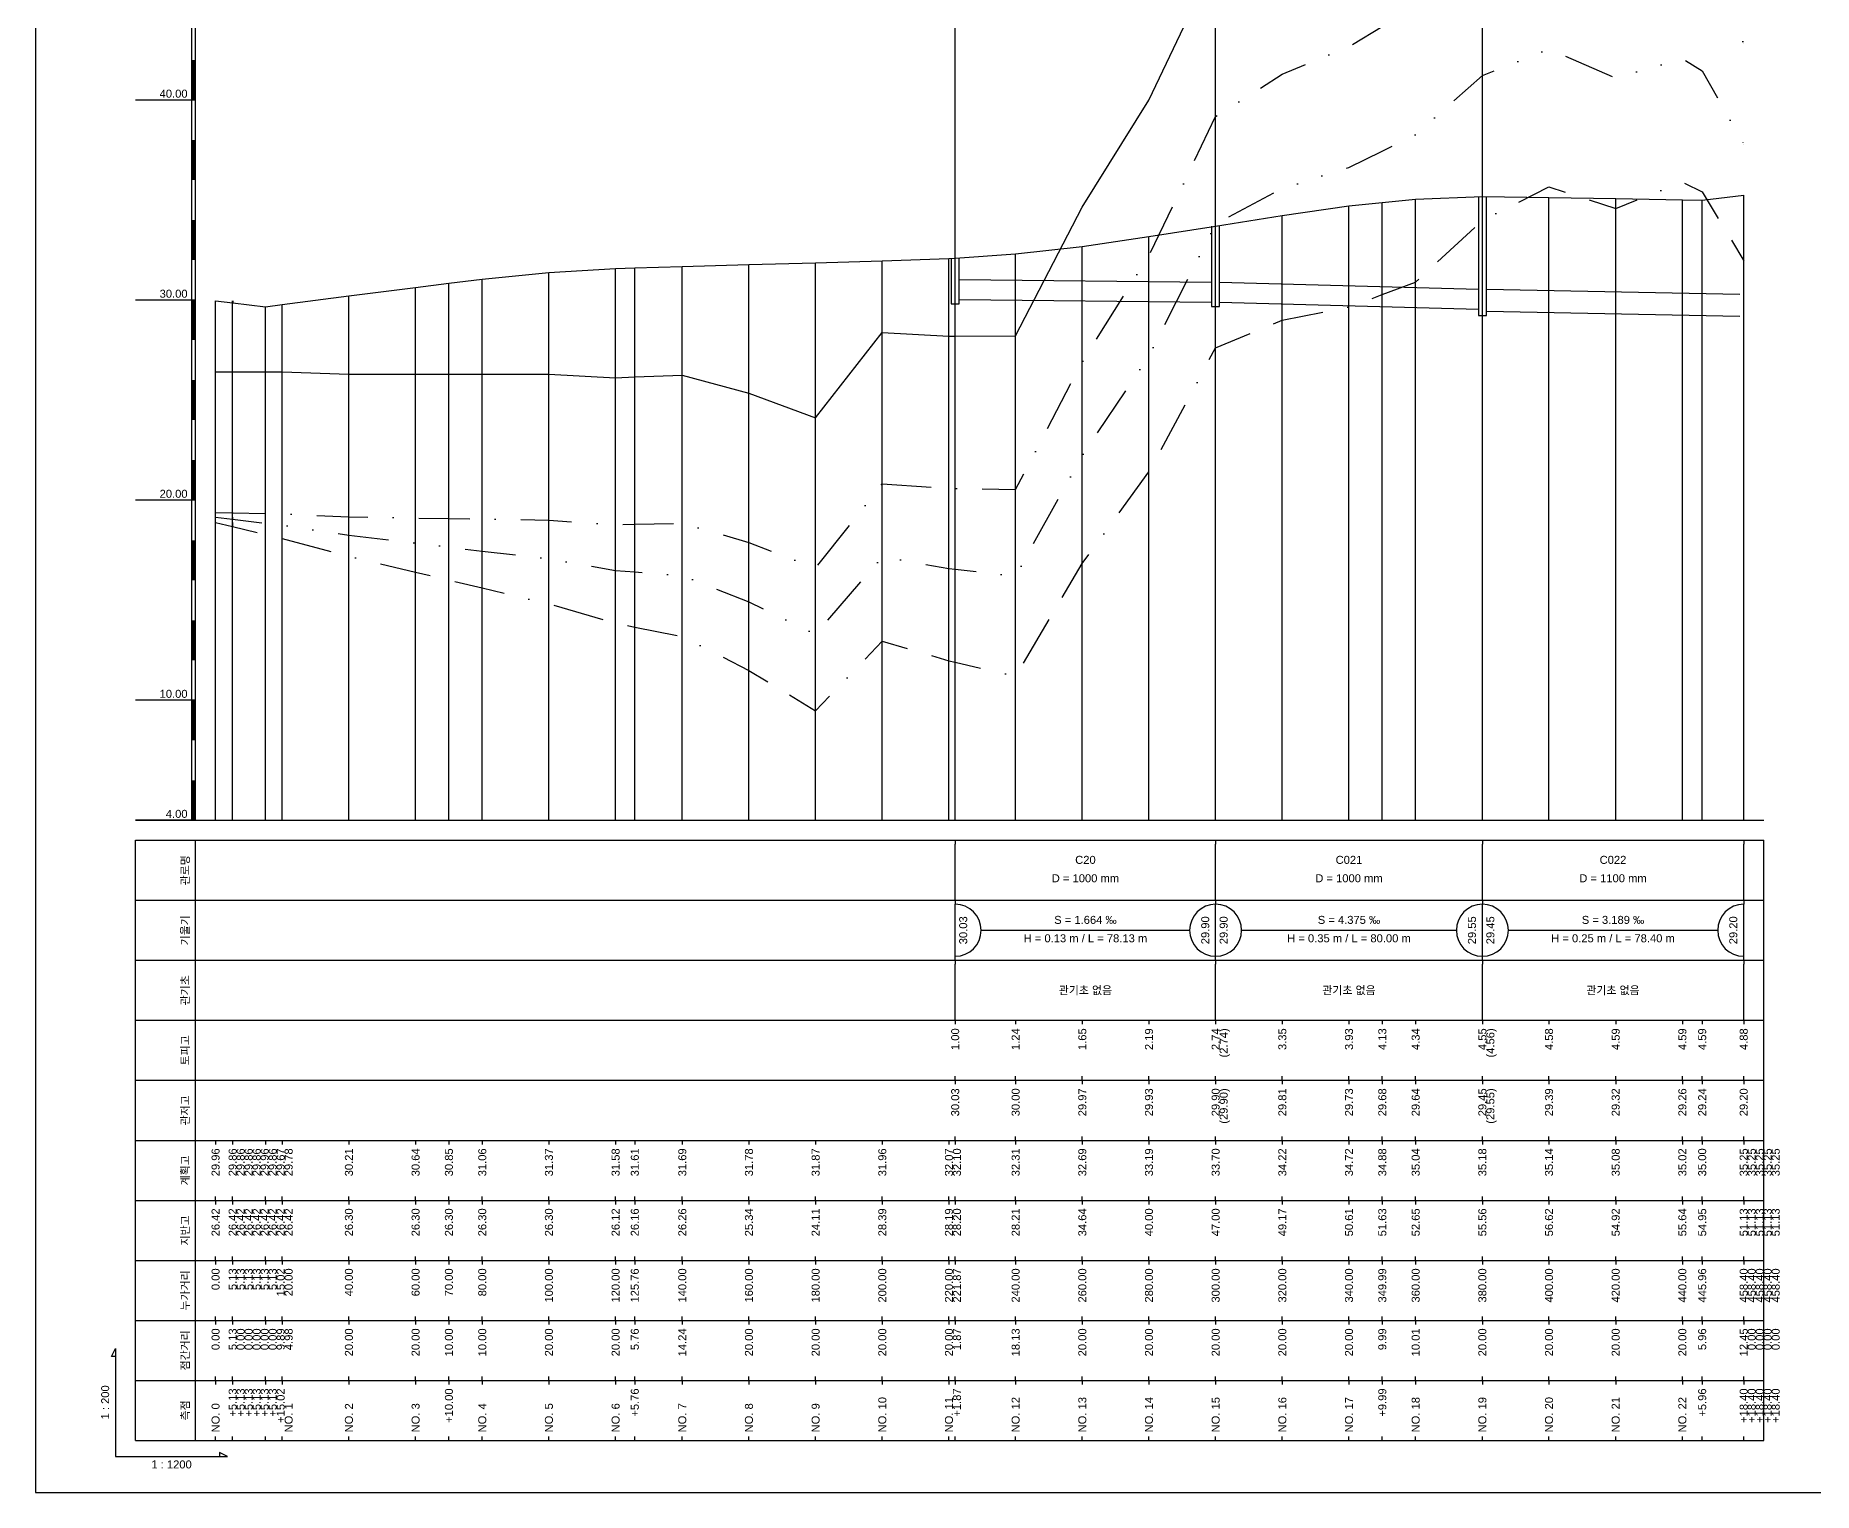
# Model space of a CAD drawing. Header units: millimetres. Extents: x -7351 to 135086, y 1419 to 5643.
# Drawn here: x 41355.4 to 41799.8, y 1419 to 1783.2 of the extents above; entities that cross this region are included whole.
import ezdxf
from ezdxf.enums import TextEntityAlignment as Align

# ---------------------------------------------------------------- set-up
doc = ezdxf.new("R2010")
doc.units = ezdxf.units.MM
for name, pattern in [('BORDER', [44.45, 12.7, -6.35, 12.7, -6.35, 0, -6.35]), ('DASHDOT', [25.4, 12.7, -6.35, 0, -6.35]), ('DIVIDE', [31.75, 12.7, -6.35, 0, -6.35, 0, -6.35])]:
    doc.linetypes.add(name, pattern=pattern)
for name, color, linetype in [('KZ_종단_계획선', 1, 'Continuous'), ('KZ_종단_관로', 4, 'Continuous'), ('KZ_종단_깃발', 7, 'Continuous'), ('KZ_종단_도각', 7, 'Continuous'), ('KZ_종단_맨홀', 4, 'Continuous'), ('KZ_종단_수직선', 7, 'Continuous'), ('KZ_종단_암선1', 56, 'DASHDOT'), ('KZ_종단_암선2', 4, 'DIVIDE'), ('KZ_종단_암선3', 6, 'BORDER'), ('KZ_종단_지반선', 3, 'Continuous'), ('KZ_종단_테이블문자', 7, 'Continuous'), ('KZ_종단_테이블선', 7, 'Continuous'), ('KZ_종단_폴대', 7, 'Continuous')]:
    doc.layers.add(name, color=color, linetype=linetype)
doc.styles.get("Standard").update_dxf_attribs({"font": 'arial.ttf'})

msp = doc.modelspace()

# ---------------------------------------------------------------- linework, layer by layer
at = {"layer": 'KZ_종단_계획선'}
msp.add_lwpolyline([(41400.36, 1716.86), (41404.64, 1716.36), (41404.64, 1716.36), (41404.64, 1716.36), (41404.64, 1716.36), (41404.64, 1716.85), (41404.64, 1716.36), (41412.87, 1715.39), (41417.03, 1715.92), (41433.69, 1718.08), (41450.36, 1720.23), (41458.69, 1721.27), (41467.03, 1722.31), (41483.69, 1723.91), (41500.36, 1724.93), (41505.16, 1725.09), (41517.03, 1725.47), (41533.69, 1725.93), (41550.36, 1726.4), (41567.03, 1726.86), (41583.69, 1727.41), (41585.25, 1727.52), (41600.36, 1728.59), (41617.03, 1730.47), (41633.69, 1732.97), (41650.36, 1735.56), (41667.03, 1738.16), (41683.69, 1740.63), (41692.02, 1741.44), (41700.36, 1742.25), (41717.03, 1742.92), (41733.69, 1742.73), (41750.36, 1742.43), (41767.03, 1742.13), (41771.99, 1742.04), (41782.36, 1743.28)], dxfattribs=at)
at = {"layer": 'KZ_종단_관로'}
for p, q in [((41586.25, 1722.19), (41649.36, 1721.54)), ((41651.36, 1721.54), (41716.03, 1719.79)), ((41586.25, 1717.19), (41649.36, 1716.54)), ((41651.36, 1716.54), (41716.03, 1714.79)), ((41718.03, 1719.79), (41781.36, 1718.54)), ((41718.03, 1714.29), (41781.36, 1713.04))]:
    msp.add_line(p, q, dxfattribs=at)
at = {"layer": 'KZ_종단_깃발'}
for p, q in [((41585.25, 1587.04), (41585.25, 1890.15)), ((41650.36, 1587.04), (41650.36, 1890.15)), ((41717.03, 1587.04), (41717.03, 1890.15))]:
    msp.add_line(p, q, dxfattribs=at)
at = {"layer": 'KZ_종단_도각'}
msp.add_lwpolyline([(41355.36, 1419.04), (42196.36, 1419.04), (42196.36, 2013.04), (41355.36, 2013.04)], close=True, dxfattribs=at)
at = {"layer": 'KZ_종단_맨홀'}
for points in [[(41716.03, 1742.92), (41716.03, 1713.18), (41718.03, 1713.18), (41718.03, 1742.92)], [(41649.36, 1735.56), (41649.36, 1715.46), (41651.36, 1715.46), (41651.36, 1735.56)], [(41584.25, 1727.52), (41584.25, 1716.11), (41586.25, 1716.11), (41586.25, 1727.52)]]:
    msp.add_lwpolyline(points, dxfattribs=at)
at = {"layer": 'KZ_종단_수직선'}
for p, q in [((41700.36, 1587.04), (41700.36, 1742.25)), ((41717.03, 1587.04), (41717.03, 1742.92)), ((41733.69, 1587.04), (41733.69, 1742.73)), ((41750.36, 1587.04), (41750.36, 1742.43)), ((41782.36, 1587.04), (41782.36, 1743.28)), ((41782.36, 1587.04), (41782.36, 1743.28)), ((41782.36, 1587.04), (41782.36, 1743.28)), ((41782.36, 1587.04), (41782.36, 1743.28)), ((41782.36, 1587.04), (41782.36, 1743.28)), ((41667.03, 1587.04), (41667.03, 1738.16)), ((41683.69, 1587.04), (41683.69, 1740.63)), ((41692.02, 1587.04), (41692.02, 1741.44)), ((41767.03, 1587.04), (41767.03, 1742.13)), ((41771.99, 1587.04), (41771.99, 1742.04)), ((41650.36, 1587.04), (41650.36, 1735.56)), ((41617.03, 1587.04), (41617.03, 1730.47)), ((41633.69, 1587.04), (41633.69, 1732.97)), ((41500.36, 1587.04), (41500.36, 1724.93)), ((41505.16, 1587.04), (41505.16, 1725.09)), ((41517.03, 1587.04), (41517.03, 1725.47)), ((41533.69, 1587.04), (41533.69, 1725.93)), ((41550.36, 1587.04), (41550.36, 1726.4)), ((41567.03, 1587.04), (41567.03, 1726.86)), ((41583.69, 1587.04), (41583.69, 1727.41)), ((41585.25, 1587.04), (41585.25, 1727.52)), ((41600.36, 1587.04), (41600.36, 1728.59)), ((41450.36, 1587.04), (41450.36, 1720.23)), ((41458.69, 1587.04), (41458.69, 1721.27)), ((41467.03, 1587.04), (41467.03, 1722.31)), ((41483.69, 1587.04), (41483.69, 1723.91)), ((41400.36, 1587.04), (41400.36, 1716.86)), ((41404.63, 1587.04), (41404.63, 1716.85)), ((41404.63, 1587.04), (41404.63, 1716.36)), ((41404.63, 1587.04), (41404.63, 1716.36)), ((41404.63, 1587.04), (41404.63, 1716.36)), ((41404.63, 1587.04), (41404.63, 1716.36)), ((41404.63, 1587.04), (41404.63, 1716.36)), ((41417.03, 1587.04), (41417.03, 1715.92)), ((41433.69, 1587.04), (41433.69, 1718.08)), ((41412.88, 1587.04), (41412.88, 1715.39))]:
    msp.add_line(p, q, dxfattribs=at)
at = {"layer": 'KZ_종단_암선1', "flags": 128}
msp.add_lwpolyline([(41400.36, 1663.94), (41404.63, 1663.87), (41404.63, 1663.87), (41404.63, 1663.87), (41404.63, 1663.87), (41404.63, 1663.94), (41404.63, 1663.87), (41412.88, 1663.74), (41417.03, 1663.68), (41433.69, 1662.85), (41450.36, 1662.59), (41458.69, 1662.45), (41467.03, 1662.32), (41483.69, 1662.06), (41500.36, 1660.89), (41505.16, 1661.01), (41517.03, 1661.29), (41533.69, 1656.47), (41550.36, 1650.06), (41567.03, 1671.16), (41583.69, 1669.94), (41585.25, 1669.92), (41600.36, 1669.74), (41617.03, 1701.64), (41633.69, 1728.18), (41650.36, 1762.91), (41667.03, 1773.49), (41683.69, 1780.45), (41692.02, 1785.41), (41700.36, 1790.38), (41717.03, 1804.59), (41733.69, 1809.62), (41750.36, 1800.83), (41767.03, 1804.1), (41771.99, 1800.58), (41782.36, 1781.29), (41782.36, 1781.29), (41782.36, 1781.29), (41782.36, 1781.29), (41782.36, 1781.29)], dxfattribs=at)
at = {"layer": 'KZ_종단_암선2', "flags": 128}
msp.add_lwpolyline([(41400.36, 1662.78), (41404.63, 1662.27), (41404.63, 1662.27), (41404.63, 1662.27), (41404.63, 1662.27), (41404.63, 1662.78), (41404.63, 1662.27), (41412.88, 1661.3), (41417.03, 1660.81), (41433.69, 1658.27), (41450.36, 1656.29), (41458.69, 1655.31), (41467.03, 1654.32), (41483.69, 1652.35), (41500.36, 1649.47), (41505.16, 1649.09), (41517.03, 1648.16), (41533.69, 1641.62), (41550.36, 1633.5), (41567.03, 1652.89), (41583.69, 1649.96), (41585.25, 1649.78), (41600.36, 1648.05), (41617.03, 1678.24), (41633.69, 1703.06), (41650.36, 1736.09), (41667.03, 1744.96), (41683.69, 1750.21), (41692.02, 1754.31), (41700.36, 1758.43), (41717.03, 1773.19), (41733.69, 1779.79), (41750.36, 1772.56), (41767.03, 1777.4), (41771.99, 1774.34), (41782.36, 1756.03), (41782.36, 1756.03), (41782.36, 1756.03), (41782.36, 1756.03), (41782.36, 1756.03)], dxfattribs=at)
at = {"layer": 'KZ_종단_암선3', "flags": 128}
msp.add_lwpolyline([(41400.36, 1661.44), (41404.63, 1660.43), (41404.63, 1660.43), (41404.63, 1660.43), (41404.63, 1660.43), (41404.63, 1661.44), (41404.63, 1660.43), (41412.88, 1658.48), (41417.03, 1657.49), (41433.69, 1652.98), (41450.36, 1649.03), (41458.69, 1647.06), (41467.03, 1645.09), (41483.69, 1641.14), (41500.36, 1636.29), (41505.16, 1635.34), (41517.03, 1633), (41533.69, 1624.49), (41550.36, 1614.4), (41567.03, 1631.82), (41583.69, 1626.9), (41585.25, 1626.54), (41600.36, 1623.03), (41617.03, 1651.24), (41633.69, 1674.09), (41650.36, 1705.14), (41667.03, 1712.03), (41683.69, 1715.31), (41692.02, 1718.43), (41700.36, 1721.56), (41717.03, 1736.97), (41733.69, 1745.36), (41750.36, 1739.94), (41767.03, 1746.59), (41771.99, 1744.07), (41782.36, 1726.88), (41782.36, 1726.88), (41782.36, 1726.88), (41782.36, 1726.88), (41782.36, 1726.88)], dxfattribs=at)
at = {"layer": 'KZ_종단_지반선', "flags": 128}
msp.add_lwpolyline([(41400.36, 1699.12), (41404.63, 1699.12), (41404.63, 1699.12), (41404.63, 1699.12), (41404.63, 1699.12), (41404.63, 1699.12), (41404.63, 1699.12), (41412.88, 1699.12), (41417.03, 1699.12), (41433.69, 1698.55), (41450.36, 1698.55), (41458.69, 1698.55), (41467.03, 1698.55), (41483.69, 1698.55), (41500.36, 1697.65), (41505.16, 1697.84), (41517.03, 1698.32), (41533.69, 1693.75), (41550.36, 1687.61), (41567.03, 1708.97), (41583.69, 1708.01), (41585.25, 1708.02), (41600.36, 1708.08), (41617.03, 1740.24), (41633.69, 1767.04), (41650.36, 1802.04)], dxfattribs=at)
at = {"layer": 'KZ_종단_테이블문자'}
for p, q in [((41585.25, 1582.04), (41585.25, 1581.04)), ((41585.25, 1568.04), (41585.25, 1581.04)), ((41650.36, 1582.04), (41650.36, 1581.04)), ((41650.36, 1582.04), (41650.36, 1581.04)), ((41650.36, 1568.04), (41650.36, 1581.04)), ((41650.36, 1568.04), (41650.36, 1581.04)), ((41717.03, 1582.04), (41717.03, 1581.04)), ((41717.03, 1582.04), (41717.03, 1581.04)), ((41717.03, 1568.04), (41717.03, 1581.04)), ((41717.03, 1568.04), (41717.03, 1581.04)), ((41782.36, 1582.04), (41782.36, 1581.04)), ((41782.36, 1568.04), (41782.36, 1581.04)), ((41585.25, 1567.04), (41585.25, 1568.04)), ((41585.25, 1567.04), (41585.25, 1566.04)), ((41585.25, 1553.04), (41585.25, 1566.04)), ((41650.36, 1567.04), (41650.36, 1568.04)), ((41650.36, 1567.04), (41650.36, 1568.04)), ((41650.36, 1567.04), (41650.36, 1566.04)), ((41650.36, 1567.04), (41650.36, 1566.04)), ((41650.36, 1553.04), (41650.36, 1566.04)), ((41650.36, 1553.04), (41650.36, 1566.04)), ((41717.03, 1567.04), (41717.03, 1568.04)), ((41717.03, 1567.04), (41717.03, 1568.04)), ((41717.03, 1567.04), (41717.03, 1566.04)), ((41717.03, 1567.04), (41717.03, 1566.04)), ((41717.03, 1553.04), (41717.03, 1566.04)), ((41717.03, 1553.04), (41717.03, 1566.04)), ((41782.36, 1567.04), (41782.36, 1568.04)), ((41782.36, 1567.04), (41782.36, 1566.04)), ((41782.36, 1553.04), (41782.36, 1566.04)), ((41591.67, 1559.54), (41643.94, 1559.54)), ((41656.78, 1559.54), (41710.61, 1559.54)), ((41723.44, 1559.54), (41775.94, 1559.54)), ((41585.25, 1552.04), (41585.25, 1553.04)), ((41585.25, 1552.04), (41585.25, 1551.04)), ((41650.36, 1552.04), (41650.36, 1553.04)), ((41650.36, 1552.04), (41650.36, 1553.04)), ((41650.36, 1552.04), (41650.36, 1551.04)), ((41650.36, 1552.04), (41650.36, 1551.04)), ((41717.03, 1552.04), (41717.03, 1553.04)), ((41717.03, 1552.04), (41717.03, 1553.04)), ((41717.03, 1552.04), (41717.03, 1551.04)), ((41717.03, 1552.04), (41717.03, 1551.04)), ((41782.36, 1552.04), (41782.36, 1553.04)), ((41782.36, 1552.04), (41782.36, 1551.04)), ((41585.25, 1538.04), (41585.25, 1551.04)), ((41650.36, 1538.04), (41650.36, 1551.04)), ((41650.36, 1538.04), (41650.36, 1551.04)), ((41717.03, 1538.04), (41717.03, 1551.04)), ((41717.03, 1538.04), (41717.03, 1551.04)), ((41782.36, 1538.04), (41782.36, 1551.04)), ((41585.25, 1537.04), (41585.25, 1538.04)), ((41650.36, 1537.04), (41650.36, 1538.04)), ((41650.36, 1537.04), (41650.36, 1538.04)), ((41717.03, 1537.04), (41717.03, 1538.04)), ((41717.03, 1537.04), (41717.03, 1538.04)), ((41782.36, 1537.04), (41782.36, 1538.04))]:
    msp.add_line(p, q, dxfattribs=at)
for centre, start, end in [((41585.25, 1559.54), 270, 90), ((41650.36, 1559.54), 90, 270), ((41650.36, 1559.54), 270, 90), ((41717.03, 1559.54), 90, 270), ((41717.03, 1559.54), 270, 90), ((41782.36, 1559.54), 90, 270)]:
    msp.add_arc(centre, 6.5, start, end, dxfattribs=at)
at = {"layer": 'KZ_종단_테이블선'}
for p, q in [((41380.36, 1587.04), (41787.36, 1587.04)), ((41380.36, 1567.04), (41380.36, 1582.04)), ((41380.36, 1582.04), (41787.36, 1582.04)), ((41395.36, 1567.04), (41395.36, 1582.04)), ((41787.36, 1567.04), (41787.36, 1582.04)), ((41380.36, 1552.04), (41380.36, 1567.04)), ((41380.36, 1567.04), (41787.36, 1567.04)), ((41395.36, 1552.04), (41395.36, 1567.04)), ((41787.36, 1552.04), (41787.36, 1567.04)), ((41380.36, 1537.04), (41380.36, 1552.04)), ((41380.36, 1552.04), (41787.36, 1552.04)), ((41395.36, 1537.04), (41395.36, 1552.04)), ((41787.36, 1537.04), (41787.36, 1552.04)), ((41380.36, 1522.04), (41380.36, 1537.04)), ((41380.36, 1537.04), (41787.36, 1537.04)), ((41395.36, 1522.04), (41395.36, 1537.04)), ((41585.25, 1537.04), (41585.25, 1536.04)), ((41600.36, 1537.04), (41600.36, 1536.04)), ((41617.03, 1537.04), (41617.03, 1536.04)), ((41633.69, 1537.04), (41633.69, 1536.04)), ((41650.36, 1537.04), (41650.36, 1536.04)), ((41667.03, 1537.04), (41667.03, 1536.04)), ((41683.69, 1537.04), (41683.69, 1536.04)), ((41692.02, 1537.04), (41692.02, 1536.04)), ((41700.36, 1537.04), (41700.36, 1536.04)), ((41717.03, 1537.04), (41717.03, 1536.04)), ((41733.69, 1537.04), (41733.69, 1536.04)), ((41750.36, 1537.04), (41750.36, 1536.04)), ((41767.03, 1537.04), (41767.03, 1536.04)), ((41771.99, 1537.04), (41771.99, 1536.04)), ((41782.36, 1537.04), (41782.36, 1536.04)), ((41787.36, 1522.04), (41787.36, 1537.04)), ((41380.36, 1507.04), (41380.36, 1522.04)), ((41380.36, 1522.04), (41787.36, 1522.04)), ((41395.36, 1507.04), (41395.36, 1522.04)), ((41585.25, 1522.04), (41585.25, 1523.04)), ((41585.25, 1522.04), (41585.25, 1521.04)), ((41600.36, 1522.04), (41600.36, 1523.04)), ((41600.36, 1522.04), (41600.36, 1521.04)), ((41617.03, 1522.04), (41617.03, 1523.04)), ((41617.03, 1522.04), (41617.03, 1521.04)), ((41633.69, 1522.04), (41633.69, 1523.04)), ((41633.69, 1522.04), (41633.69, 1521.04)), ((41650.36, 1522.04), (41650.36, 1523.04)), ((41650.36, 1522.04), (41650.36, 1521.04)), ((41667.03, 1522.04), (41667.03, 1523.04)), ((41667.03, 1522.04), (41667.03, 1521.04)), ((41683.69, 1522.04), (41683.69, 1523.04)), ((41683.69, 1522.04), (41683.69, 1521.04)), ((41692.02, 1522.04), (41692.02, 1523.04)), ((41692.02, 1522.04), (41692.02, 1521.04)), ((41700.36, 1522.04), (41700.36, 1523.04)), ((41700.36, 1522.04), (41700.36, 1521.04)), ((41717.03, 1522.04), (41717.03, 1523.04)), ((41717.03, 1522.04), (41717.03, 1521.04)), ((41733.69, 1522.04), (41733.69, 1523.04)), ((41733.69, 1522.04), (41733.69, 1521.04)), ((41750.36, 1522.04), (41750.36, 1523.04)), ((41750.36, 1522.04), (41750.36, 1521.04)), ((41767.03, 1522.04), (41767.03, 1523.04)), ((41767.03, 1522.04), (41767.03, 1521.04)), ((41771.99, 1522.04), (41771.99, 1523.04)), ((41771.99, 1522.04), (41771.99, 1521.04)), ((41782.36, 1522.04), (41782.36, 1523.04)), ((41782.36, 1522.04), (41782.36, 1521.04)), ((41787.36, 1507.04), (41787.36, 1522.04)), ((41380.36, 1492.04), (41380.36, 1507.04)), ((41380.36, 1507.04), (41787.36, 1507.04)), ((41395.36, 1492.04), (41395.36, 1507.04)), ((41400.36, 1507.04), (41400.36, 1506.04)), ((41404.63, 1507.04), (41404.63, 1506.04)), ((41404.63, 1507.04), (41404.63, 1506.04)), ((41404.63, 1507.04), (41404.63, 1506.04)), ((41404.63, 1507.04), (41404.63, 1506.04)), ((41404.63, 1507.04), (41404.63, 1506.04)), ((41404.63, 1507.04), (41404.63, 1506.04)), ((41412.88, 1507.04), (41412.88, 1506.04)), ((41417.03, 1507.04), (41417.03, 1506.04)), ((41433.69, 1507.04), (41433.69, 1506.04)), ((41450.36, 1507.04), (41450.36, 1506.04)), ((41458.69, 1507.04), (41458.69, 1506.04)), ((41467.03, 1507.04), (41467.03, 1506.04)), ((41483.69, 1507.04), (41483.69, 1506.04)), ((41500.36, 1507.04), (41500.36, 1506.04)), ((41505.16, 1507.04), (41505.16, 1506.04)), ((41517.03, 1507.04), (41517.03, 1506.04)), ((41533.69, 1507.04), (41533.69, 1506.04)), ((41550.36, 1507.04), (41550.36, 1506.04)), ((41567.03, 1507.04), (41567.03, 1506.04)), ((41583.69, 1507.04), (41583.69, 1506.04)), ((41585.25, 1507.04), (41585.25, 1508.04)), ((41585.25, 1507.04), (41585.25, 1506.04)), ((41600.36, 1507.04), (41600.36, 1508.04)), ((41600.36, 1507.04), (41600.36, 1506.04)), ((41617.03, 1507.04), (41617.03, 1508.04)), ((41617.03, 1507.04), (41617.03, 1506.04)), ((41633.69, 1507.04), (41633.69, 1508.04)), ((41633.69, 1507.04), (41633.69, 1506.04)), ((41650.36, 1507.04), (41650.36, 1508.04)), ((41650.36, 1507.04), (41650.36, 1506.04)), ((41667.03, 1507.04), (41667.03, 1508.04)), ((41667.03, 1507.04), (41667.03, 1506.04)), ((41683.69, 1507.04), (41683.69, 1508.04)), ((41683.69, 1507.04), (41683.69, 1506.04)), ((41692.02, 1507.04), (41692.02, 1508.04)), ((41692.02, 1507.04), (41692.02, 1506.04)), ((41700.36, 1507.04), (41700.36, 1508.04)), ((41700.36, 1507.04), (41700.36, 1506.04)), ((41717.03, 1507.04), (41717.03, 1508.04)), ((41717.03, 1507.04), (41717.03, 1506.04)), ((41733.69, 1507.04), (41733.69, 1508.04)), ((41733.69, 1507.04), (41733.69, 1506.04)), ((41750.36, 1507.04), (41750.36, 1508.04)), ((41750.36, 1507.04), (41750.36, 1506.04)), ((41767.03, 1507.04), (41767.03, 1508.04)), ((41767.03, 1507.04), (41767.03, 1506.04)), ((41771.99, 1507.04), (41771.99, 1508.04)), ((41771.99, 1507.04), (41771.99, 1506.04)), ((41782.36, 1507.04), (41782.36, 1508.04)), ((41782.36, 1507.04), (41782.36, 1506.04)), ((41782.36, 1507.04), (41782.36, 1506.04)), ((41782.36, 1507.04), (41782.36, 1506.04)), ((41782.36, 1507.04), (41782.36, 1506.04)), ((41782.36, 1507.04), (41782.36, 1506.04)), ((41787.36, 1492.04), (41787.36, 1507.04)), ((41380.36, 1477.04), (41380.36, 1492.04)), ((41380.36, 1492.04), (41787.36, 1492.04)), ((41395.36, 1477.04), (41395.36, 1492.04)), ((41400.36, 1492.04), (41400.36, 1493.04)), ((41400.36, 1492.04), (41400.36, 1491.04)), ((41404.63, 1492.04), (41404.63, 1493.04)), ((41404.63, 1492.04), (41404.63, 1493.04)), ((41404.63, 1492.04), (41404.63, 1493.04)), ((41404.63, 1492.04), (41404.63, 1493.04)), ((41404.63, 1492.04), (41404.63, 1493.04)), ((41404.63, 1492.04), (41404.63, 1493.04)), ((41404.63, 1492.04), (41404.63, 1491.04)), ((41404.63, 1492.04), (41404.63, 1491.04)), ((41404.63, 1492.04), (41404.63, 1491.04)), ((41404.63, 1492.04), (41404.63, 1491.04)), ((41404.63, 1492.04), (41404.63, 1491.04)), ((41404.63, 1492.04), (41404.63, 1491.04)), ((41412.88, 1492.04), (41412.88, 1493.04)), ((41412.88, 1492.04), (41412.88, 1491.04)), ((41417.03, 1492.04), (41417.03, 1493.04)), ((41417.03, 1492.04), (41417.03, 1491.04)), ((41433.69, 1492.04), (41433.69, 1493.04)), ((41433.69, 1492.04), (41433.69, 1491.04)), ((41450.36, 1492.04), (41450.36, 1493.04)), ((41450.36, 1492.04), (41450.36, 1491.04)), ((41458.69, 1492.04), (41458.69, 1493.04)), ((41458.69, 1492.04), (41458.69, 1491.04)), ((41467.03, 1492.04), (41467.03, 1493.04)), ((41467.03, 1492.04), (41467.03, 1491.04)), ((41483.69, 1492.04), (41483.69, 1493.04)), ((41483.69, 1492.04), (41483.69, 1491.04)), ((41500.36, 1492.04), (41500.36, 1493.04)), ((41500.36, 1492.04), (41500.36, 1491.04)), ((41505.16, 1492.04), (41505.16, 1493.04)), ((41505.16, 1492.04), (41505.16, 1491.04)), ((41517.03, 1492.04), (41517.03, 1493.04)), ((41517.03, 1492.04), (41517.03, 1491.04)), ((41533.69, 1492.04), (41533.69, 1493.04)), ((41533.69, 1492.04), (41533.69, 1491.04)), ((41550.36, 1492.04), (41550.36, 1493.04)), ((41550.36, 1492.04), (41550.36, 1491.04)), ((41567.03, 1492.04), (41567.03, 1493.04)), ((41567.03, 1492.04), (41567.03, 1491.04)), ((41583.69, 1492.04), (41583.69, 1493.04)), ((41583.69, 1492.04), (41583.69, 1491.04)), ((41585.25, 1492.04), (41585.25, 1493.04)), ((41585.25, 1492.04), (41585.25, 1491.04)), ((41600.36, 1492.04), (41600.36, 1493.04)), ((41600.36, 1492.04), (41600.36, 1491.04)), ((41617.03, 1492.04), (41617.03, 1493.04)), ((41617.03, 1492.04), (41617.03, 1491.04)), ((41633.69, 1492.04), (41633.69, 1493.04)), ((41633.69, 1492.04), (41633.69, 1491.04)), ((41650.36, 1492.04), (41650.36, 1493.04)), ((41650.36, 1492.04), (41650.36, 1491.04)), ((41667.03, 1492.04), (41667.03, 1493.04)), ((41667.03, 1492.04), (41667.03, 1491.04)), ((41683.69, 1492.04), (41683.69, 1493.04)), ((41683.69, 1492.04), (41683.69, 1491.04)), ((41692.02, 1492.04), (41692.02, 1493.04)), ((41692.02, 1492.04), (41692.02, 1491.04)), ((41700.36, 1492.04), (41700.36, 1493.04)), ((41700.36, 1492.04), (41700.36, 1491.04)), ((41717.03, 1492.04), (41717.03, 1493.04)), ((41717.03, 1492.04), (41717.03, 1491.04)), ((41733.69, 1492.04), (41733.69, 1493.04)), ((41733.69, 1492.04), (41733.69, 1491.04)), ((41750.36, 1492.04), (41750.36, 1493.04)), ((41750.36, 1492.04), (41750.36, 1491.04)), ((41767.03, 1492.04), (41767.03, 1493.04)), ((41767.03, 1492.04), (41767.03, 1491.04)), ((41771.99, 1492.04), (41771.99, 1493.04)), ((41771.99, 1492.04), (41771.99, 1491.04)), ((41782.36, 1492.04), (41782.36, 1493.04)), ((41782.36, 1492.04), (41782.36, 1493.04)), ((41782.36, 1492.04), (41782.36, 1493.04)), ((41782.36, 1492.04), (41782.36, 1493.04)), ((41782.36, 1492.04), (41782.36, 1493.04)), ((41782.36, 1492.04), (41782.36, 1491.04)), ((41782.36, 1492.04), (41782.36, 1491.04)), ((41782.36, 1492.04), (41782.36, 1491.04)), ((41782.36, 1492.04), (41782.36, 1491.04)), ((41782.36, 1492.04), (41782.36, 1491.04)), ((41787.36, 1477.04), (41787.36, 1492.04)), ((41380.36, 1462.04), (41380.36, 1477.04)), ((41380.36, 1477.04), (41787.36, 1477.04)), ((41395.36, 1462.04), (41395.36, 1477.04)), ((41400.36, 1477.04), (41400.36, 1478.04)), ((41400.36, 1477.04), (41400.36, 1476.04)), ((41404.63, 1477.04), (41404.63, 1478.04)), ((41404.63, 1477.04), (41404.63, 1478.04)), ((41404.63, 1477.04), (41404.63, 1478.04)), ((41404.63, 1477.04), (41404.63, 1478.04)), ((41404.63, 1477.04), (41404.63, 1478.04)), ((41404.63, 1477.04), (41404.63, 1478.04)), ((41404.63, 1477.04), (41404.63, 1476.04)), ((41404.63, 1477.04), (41404.63, 1476.04)), ((41404.63, 1477.04), (41404.63, 1476.04)), ((41404.63, 1477.04), (41404.63, 1476.04)), ((41404.63, 1477.04), (41404.63, 1476.04)), ((41404.63, 1477.04), (41404.63, 1476.04)), ((41412.88, 1477.04), (41412.88, 1478.04)), ((41412.88, 1477.04), (41412.88, 1476.04)), ((41417.03, 1477.04), (41417.03, 1478.04)), ((41417.03, 1477.04), (41417.03, 1476.04)), ((41433.69, 1477.04), (41433.69, 1478.04)), ((41433.69, 1477.04), (41433.69, 1476.04)), ((41450.36, 1477.04), (41450.36, 1478.04)), ((41450.36, 1477.04), (41450.36, 1476.04)), ((41458.69, 1477.04), (41458.69, 1478.04)), ((41458.69, 1477.04), (41458.69, 1476.04)), ((41467.03, 1477.04), (41467.03, 1478.04)), ((41467.03, 1477.04), (41467.03, 1476.04)), ((41483.69, 1477.04), (41483.69, 1478.04)), ((41483.69, 1477.04), (41483.69, 1476.04)), ((41500.36, 1477.04), (41500.36, 1478.04)), ((41500.36, 1477.04), (41500.36, 1476.04)), ((41505.16, 1477.04), (41505.16, 1478.04)), ((41505.16, 1477.04), (41505.16, 1476.04)), ((41517.03, 1477.04), (41517.03, 1478.04)), ((41517.03, 1477.04), (41517.03, 1476.04)), ((41533.69, 1477.04), (41533.69, 1478.04)), ((41533.69, 1477.04), (41533.69, 1476.04)), ((41550.36, 1477.04), (41550.36, 1478.04)), ((41550.36, 1477.04), (41550.36, 1476.04)), ((41567.03, 1477.04), (41567.03, 1478.04)), ((41567.03, 1477.04), (41567.03, 1476.04)), ((41583.69, 1477.04), (41583.69, 1478.04)), ((41583.69, 1477.04), (41583.69, 1476.04)), ((41585.25, 1477.04), (41585.25, 1478.04)), ((41585.25, 1477.04), (41585.25, 1476.04)), ((41600.36, 1477.04), (41600.36, 1478.04)), ((41600.36, 1477.04), (41600.36, 1476.04)), ((41617.03, 1477.04), (41617.03, 1478.04)), ((41617.03, 1477.04), (41617.03, 1476.04)), ((41633.69, 1477.04), (41633.69, 1478.04)), ((41633.69, 1477.04), (41633.69, 1476.04)), ((41650.36, 1477.04), (41650.36, 1478.04)), ((41650.36, 1477.04), (41650.36, 1476.04)), ((41667.03, 1477.04), (41667.03, 1478.04)), ((41667.03, 1477.04), (41667.03, 1476.04)), ((41683.69, 1477.04), (41683.69, 1478.04)), ((41683.69, 1477.04), (41683.69, 1476.04)), ((41692.02, 1477.04), (41692.02, 1478.04)), ((41692.02, 1477.04), (41692.02, 1476.04)), ((41700.36, 1477.04), (41700.36, 1478.04)), ((41700.36, 1477.04), (41700.36, 1476.04)), ((41717.03, 1477.04), (41717.03, 1478.04)), ((41717.03, 1477.04), (41717.03, 1476.04)), ((41733.69, 1477.04), (41733.69, 1478.04)), ((41733.69, 1477.04), (41733.69, 1476.04)), ((41750.36, 1477.04), (41750.36, 1478.04)), ((41750.36, 1477.04), (41750.36, 1476.04)), ((41767.03, 1477.04), (41767.03, 1478.04)), ((41767.03, 1477.04), (41767.03, 1476.04)), ((41771.99, 1477.04), (41771.99, 1478.04)), ((41771.99, 1477.04), (41771.99, 1476.04)), ((41782.36, 1477.04), (41782.36, 1478.04)), ((41782.36, 1477.04), (41782.36, 1478.04)), ((41782.36, 1477.04), (41782.36, 1478.04)), ((41782.36, 1477.04), (41782.36, 1478.04)), ((41782.36, 1477.04), (41782.36, 1478.04)), ((41782.36, 1477.04), (41782.36, 1476.04)), ((41782.36, 1477.04), (41782.36, 1476.04)), ((41782.36, 1477.04), (41782.36, 1476.04)), ((41782.36, 1477.04), (41782.36, 1476.04)), ((41782.36, 1477.04), (41782.36, 1476.04)), ((41787.36, 1462.04), (41787.36, 1477.04)), ((41400.36, 1462.04), (41400.36, 1463.04)), ((41404.63, 1462.04), (41404.63, 1463.04)), ((41404.63, 1462.04), (41404.63, 1463.04)), ((41404.63, 1462.04), (41404.63, 1463.04)), ((41404.63, 1462.04), (41404.63, 1463.04)), ((41404.63, 1462.04), (41404.63, 1463.04)), ((41404.63, 1462.04), (41404.63, 1463.04)), ((41412.88, 1462.04), (41412.88, 1463.04)), ((41417.03, 1462.04), (41417.03, 1463.04)), ((41433.69, 1462.04), (41433.69, 1463.04)), ((41450.36, 1462.04), (41450.36, 1463.04)), ((41458.69, 1462.04), (41458.69, 1463.04)), ((41467.03, 1462.04), (41467.03, 1463.04)), ((41483.69, 1462.04), (41483.69, 1463.04)), ((41500.36, 1462.04), (41500.36, 1463.04)), ((41505.16, 1462.04), (41505.16, 1463.04)), ((41517.03, 1462.04), (41517.03, 1463.04)), ((41533.69, 1462.04), (41533.69, 1463.04)), ((41550.36, 1462.04), (41550.36, 1463.04)), ((41567.03, 1462.04), (41567.03, 1463.04)), ((41583.69, 1462.04), (41583.69, 1463.04)), ((41585.25, 1462.04), (41585.25, 1463.04)), ((41600.36, 1462.04), (41600.36, 1463.04)), ((41617.03, 1462.04), (41617.03, 1463.04)), ((41633.69, 1462.04), (41633.69, 1463.04)), ((41650.36, 1462.04), (41650.36, 1463.04)), ((41667.03, 1462.04), (41667.03, 1463.04)), ((41683.69, 1462.04), (41683.69, 1463.04)), ((41692.02, 1462.04), (41692.02, 1463.04)), ((41700.36, 1462.04), (41700.36, 1463.04)), ((41717.03, 1462.04), (41717.03, 1463.04)), ((41733.69, 1462.04), (41733.69, 1463.04)), ((41750.36, 1462.04), (41750.36, 1463.04)), ((41767.03, 1462.04), (41767.03, 1463.04)), ((41771.99, 1462.04), (41771.99, 1463.04)), ((41782.36, 1462.04), (41782.36, 1463.04)), ((41782.36, 1462.04), (41782.36, 1463.04)), ((41782.36, 1462.04), (41782.36, 1463.04)), ((41782.36, 1462.04), (41782.36, 1463.04)), ((41782.36, 1462.04), (41782.36, 1463.04)), ((41380.36, 1447.04), (41380.36, 1462.04)), ((41380.36, 1462.04), (41787.36, 1462.04)), ((41395.36, 1447.04), (41395.36, 1462.04)), ((41400.36, 1462.04), (41400.36, 1461.04)), ((41404.63, 1462.04), (41404.63, 1461.04)), ((41404.63, 1462.04), (41404.63, 1461.04)), ((41404.63, 1462.04), (41404.63, 1461.04)), ((41404.63, 1462.04), (41404.63, 1461.04)), ((41404.63, 1462.04), (41404.63, 1461.04)), ((41404.63, 1462.04), (41404.63, 1461.04)), ((41412.88, 1462.04), (41412.88, 1461.04)), ((41417.03, 1462.04), (41417.03, 1461.04)), ((41433.69, 1462.04), (41433.69, 1461.04)), ((41450.36, 1462.04), (41450.36, 1461.04)), ((41458.69, 1462.04), (41458.69, 1461.04)), ((41467.03, 1462.04), (41467.03, 1461.04)), ((41483.69, 1462.04), (41483.69, 1461.04)), ((41500.36, 1462.04), (41500.36, 1461.04)), ((41505.16, 1462.04), (41505.16, 1461.04)), ((41517.03, 1462.04), (41517.03, 1461.04)), ((41533.69, 1462.04), (41533.69, 1461.04)), ((41550.36, 1462.04), (41550.36, 1461.04)), ((41567.03, 1462.04), (41567.03, 1461.04)), ((41583.69, 1462.04), (41583.69, 1461.04)), ((41585.25, 1462.04), (41585.25, 1461.04)), ((41600.36, 1462.04), (41600.36, 1461.04)), ((41617.03, 1462.04), (41617.03, 1461.04)), ((41633.69, 1462.04), (41633.69, 1461.04)), ((41650.36, 1462.04), (41650.36, 1461.04)), ((41667.03, 1462.04), (41667.03, 1461.04)), ((41683.69, 1462.04), (41683.69, 1461.04)), ((41692.02, 1462.04), (41692.02, 1461.04)), ((41700.36, 1462.04), (41700.36, 1461.04)), ((41717.03, 1462.04), (41717.03, 1461.04)), ((41733.69, 1462.04), (41733.69, 1461.04)), ((41750.36, 1462.04), (41750.36, 1461.04)), ((41767.03, 1462.04), (41767.03, 1461.04)), ((41771.99, 1462.04), (41771.99, 1461.04)), ((41782.36, 1462.04), (41782.36, 1461.04)), ((41782.36, 1462.04), (41782.36, 1461.04)), ((41782.36, 1462.04), (41782.36, 1461.04)), ((41782.36, 1462.04), (41782.36, 1461.04)), ((41782.36, 1462.04), (41782.36, 1461.04)), ((41787.36, 1447.04), (41787.36, 1462.04)), ((41380.36, 1432.04), (41380.36, 1447.04)), ((41380.36, 1447.04), (41787.36, 1447.04)), ((41395.36, 1432.04), (41395.36, 1447.04)), ((41400.36, 1447.04), (41400.36, 1448.04)), ((41400.36, 1447.04), (41400.36, 1446.04)), ((41404.63, 1447.04), (41404.63, 1448.04)), ((41404.63, 1447.04), (41404.63, 1448.04)), ((41404.63, 1447.04), (41404.63, 1448.04)), ((41404.63, 1447.04), (41404.63, 1448.04)), ((41404.63, 1447.04), (41404.63, 1448.04)), ((41404.63, 1447.04), (41404.63, 1448.04)), ((41404.63, 1447.04), (41404.63, 1446.04)), ((41404.63, 1447.04), (41404.63, 1446.04)), ((41404.63, 1447.04), (41404.63, 1446.04)), ((41404.63, 1447.04), (41404.63, 1446.04)), ((41404.63, 1447.04), (41404.63, 1446.04)), ((41404.63, 1447.04), (41404.63, 1446.04)), ((41412.88, 1447.04), (41412.88, 1448.04)), ((41412.88, 1447.04), (41412.88, 1446.04)), ((41417.03, 1447.04), (41417.03, 1448.04)), ((41417.03, 1447.04), (41417.03, 1446.04)), ((41433.69, 1447.04), (41433.69, 1448.04)), ((41433.69, 1447.04), (41433.69, 1446.04)), ((41450.36, 1447.04), (41450.36, 1448.04)), ((41450.36, 1447.04), (41450.36, 1446.04)), ((41458.69, 1447.04), (41458.69, 1448.04)), ((41458.69, 1447.04), (41458.69, 1446.04)), ((41467.03, 1447.04), (41467.03, 1448.04)), ((41467.03, 1447.04), (41467.03, 1446.04)), ((41483.69, 1447.04), (41483.69, 1448.04)), ((41483.69, 1447.04), (41483.69, 1446.04)), ((41500.36, 1447.04), (41500.36, 1448.04)), ((41500.36, 1447.04), (41500.36, 1446.04)), ((41505.16, 1447.04), (41505.16, 1448.04)), ((41505.16, 1447.04), (41505.16, 1446.04)), ((41517.03, 1447.04), (41517.03, 1448.04)), ((41517.03, 1447.04), (41517.03, 1446.04)), ((41533.69, 1447.04), (41533.69, 1448.04)), ((41533.69, 1447.04), (41533.69, 1446.04)), ((41550.36, 1447.04), (41550.36, 1448.04)), ((41550.36, 1447.04), (41550.36, 1446.04)), ((41567.03, 1447.04), (41567.03, 1448.04)), ((41567.03, 1447.04), (41567.03, 1446.04)), ((41583.69, 1447.04), (41583.69, 1448.04)), ((41583.69, 1447.04), (41583.69, 1446.04)), ((41585.25, 1447.04), (41585.25, 1448.04)), ((41585.25, 1447.04), (41585.25, 1446.04)), ((41600.36, 1447.04), (41600.36, 1448.04)), ((41600.36, 1447.04), (41600.36, 1446.04)), ((41617.03, 1447.04), (41617.03, 1448.04)), ((41617.03, 1447.04), (41617.03, 1446.04)), ((41633.69, 1447.04), (41633.69, 1448.04)), ((41633.69, 1447.04), (41633.69, 1446.04)), ((41650.36, 1447.04), (41650.36, 1448.04)), ((41650.36, 1447.04), (41650.36, 1446.04)), ((41667.03, 1447.04), (41667.03, 1448.04)), ((41667.03, 1447.04), (41667.03, 1446.04)), ((41683.69, 1447.04), (41683.69, 1448.04)), ((41683.69, 1447.04), (41683.69, 1446.04)), ((41692.02, 1447.04), (41692.02, 1448.04)), ((41692.02, 1447.04), (41692.02, 1446.04)), ((41700.36, 1447.04), (41700.36, 1448.04)), ((41700.36, 1447.04), (41700.36, 1446.04)), ((41717.03, 1447.04), (41717.03, 1448.04)), ((41717.03, 1447.04), (41717.03, 1446.04)), ((41733.69, 1447.04), (41733.69, 1448.04)), ((41733.69, 1447.04), (41733.69, 1446.04)), ((41750.36, 1447.04), (41750.36, 1448.04)), ((41750.36, 1447.04), (41750.36, 1446.04)), ((41767.03, 1447.04), (41767.03, 1448.04)), ((41767.03, 1447.04), (41767.03, 1446.04)), ((41771.99, 1447.04), (41771.99, 1448.04)), ((41771.99, 1447.04), (41771.99, 1446.04)), ((41782.36, 1447.04), (41782.36, 1448.04)), ((41782.36, 1447.04), (41782.36, 1448.04)), ((41782.36, 1447.04), (41782.36, 1448.04)), ((41782.36, 1447.04), (41782.36, 1448.04)), ((41782.36, 1447.04), (41782.36, 1448.04)), ((41782.36, 1447.04), (41782.36, 1446.04)), ((41782.36, 1447.04), (41782.36, 1446.04)), ((41782.36, 1447.04), (41782.36, 1446.04)), ((41782.36, 1447.04), (41782.36, 1446.04)), ((41782.36, 1447.04), (41782.36, 1446.04)), ((41787.36, 1432.04), (41787.36, 1447.04)), ((41380.36, 1432.04), (41787.36, 1432.04)), ((41400.36, 1432.04), (41400.36, 1433.04)), ((41404.63, 1432.04), (41404.63, 1433.04)), ((41404.63, 1432.04), (41404.63, 1433.04)), ((41404.63, 1432.04), (41404.63, 1433.04)), ((41404.63, 1432.04), (41404.63, 1433.04)), ((41404.63, 1432.04), (41404.63, 1433.04)), ((41404.63, 1432.04), (41404.63, 1433.04)), ((41412.88, 1432.04), (41412.88, 1433.04)), ((41417.03, 1432.04), (41417.03, 1433.04)), ((41433.69, 1432.04), (41433.69, 1433.04)), ((41450.36, 1432.04), (41450.36, 1433.04)), ((41458.69, 1432.04), (41458.69, 1433.04)), ((41467.03, 1432.04), (41467.03, 1433.04)), ((41483.69, 1432.04), (41483.69, 1433.04)), ((41500.36, 1432.04), (41500.36, 1433.04)), ((41505.16, 1432.04), (41505.16, 1433.04)), ((41517.03, 1432.04), (41517.03, 1433.04)), ((41533.69, 1432.04), (41533.69, 1433.04)), ((41550.36, 1432.04), (41550.36, 1433.04)), ((41567.03, 1432.04), (41567.03, 1433.04)), ((41583.69, 1432.04), (41583.69, 1433.04)), ((41585.25, 1432.04), (41585.25, 1433.04)), ((41600.36, 1432.04), (41600.36, 1433.04)), ((41617.03, 1432.04), (41617.03, 1433.04)), ((41633.69, 1432.04), (41633.69, 1433.04)), ((41650.36, 1432.04), (41650.36, 1433.04)), ((41667.03, 1432.04), (41667.03, 1433.04)), ((41683.69, 1432.04), (41683.69, 1433.04)), ((41692.02, 1432.04), (41692.02, 1433.04)), ((41700.36, 1432.04), (41700.36, 1433.04)), ((41717.03, 1432.04), (41717.03, 1433.04)), ((41733.69, 1432.04), (41733.69, 1433.04)), ((41750.36, 1432.04), (41750.36, 1433.04)), ((41767.03, 1432.04), (41767.03, 1433.04)), ((41771.99, 1432.04), (41771.99, 1433.04)), ((41782.36, 1432.04), (41782.36, 1433.04)), ((41782.36, 1432.04), (41782.36, 1433.04)), ((41782.36, 1432.04), (41782.36, 1433.04)), ((41782.36, 1432.04), (41782.36, 1433.04)), ((41782.36, 1432.04), (41782.36, 1433.04))]:
    msp.add_line(p, q, dxfattribs=at)
msp.add_lwpolyline([(41375.36, 1453.04), (41374.36, 1453.04), (41375.36, 1455.04), (41375.36, 1428.04), (41403.36, 1428.04), (41401.36, 1429.04), (41401.36, 1428.04)], dxfattribs=at)
at = {"layer": 'KZ_종단_폴대'}
for p, q in [((41395.36, 1767.04), (41380.36, 1767.04)), ((41395.36, 1717.04), (41380.36, 1717.04)), ((41395.36, 1667.04), (41380.36, 1667.04)), ((41395.36, 1617.04), (41380.36, 1617.04)), ((41395.36, 1587.04), (41380.36, 1587.04))]:
    msp.add_line(p, q, dxfattribs=at)
msp.add_lwpolyline([(41395.36, 1587.04), (41395.36, 1897.04), (41394.36, 1897.04), (41394.36, 1587.04), (41395.36, 1587.04)], dxfattribs=at)
for points in [[(41394.86, 1767.04, 1, 1, 0), (41394.86, 1777.04, 1, 1, 0)], [(41394.86, 1747.04, 1, 1, 0), (41394.86, 1757.04, 1, 1, 0)], [(41394.86, 1727.04, 1, 1, 0), (41394.86, 1737.04, 1, 1, 0)], [(41394.86, 1707.04, 1, 1, 0), (41394.86, 1717.04, 1, 1, 0)], [(41394.86, 1687.04, 1, 1, 0), (41394.86, 1697.04, 1, 1, 0)], [(41394.86, 1667.04, 1, 1, 0), (41394.86, 1677.04, 1, 1, 0)], [(41394.86, 1647.04, 1, 1, 0), (41394.86, 1657.04, 1, 1, 0)], [(41394.86, 1627.04, 1, 1, 0), (41394.86, 1637.04, 1, 1, 0)], [(41394.86, 1607.04, 1, 1, 0), (41394.86, 1617.04, 1, 1, 0)], [(41394.86, 1587.04, 1, 1, 0), (41394.86, 1597.04, 1, 1, 0)]]:
    msp.add_lwpolyline(points, format="xyseb", dxfattribs=at)

# ---------------------------------------------------------------- texts
at = {"layer": 'KZ_종단_테이블문자'}
for s, p in [('C20', (41617.81, 1575.54)), ('C021', (41683.69, 1575.54)), ('C022', (41749.69, 1575.54)), ('S = 1.664 ‰', (41617.81, 1560.54)), ('S = 4.375 ‰', (41683.69, 1560.54)), ('S = 3.189 ‰', (41749.69, 1560.54))]:
    msp.add_text(s, height=2, dxfattribs=at).set_placement(p, align=Align.BOTTOM_CENTER)
for s, p in [('D = 1000 mm', (41617.81, 1573.54)), ('D = 1000 mm', (41683.69, 1573.54)), ('D = 1100 mm', (41749.69, 1573.54)), ('H = 0.13 m / L = 78.13 m', (41617.81, 1558.54)), ('H = 0.35 m / L = 80.00 m', (41683.69, 1558.54)), ('H = 0.25 m / L = 78.40 m', (41749.69, 1558.54))]:
    msp.add_text(s, height=2, dxfattribs=at).set_placement(p, align=Align.TOP_CENTER)
for s, p in [('30.03', (41586.25, 1559.54)), ('29.90', (41651.36, 1559.54)), ('29.45', (41718.03, 1559.54))]:
    msp.add_text(s, height=2, rotation=90, dxfattribs=at).set_placement(p, align=Align.TOP_CENTER)
for s, p in [('29.90', (41649.36, 1559.54)), ('29.55', (41716.03, 1559.54)), ('29.20', (41781.36, 1559.54))]:
    msp.add_text(s, height=2, rotation=90, dxfattribs=at).set_placement(p, align=Align.BOTTOM_CENTER)
for p in [(41617.81, 1544.54), (41683.69, 1544.54), (41749.69, 1544.54)]:
    msp.add_text('관기초 없음', height=2, dxfattribs=at).set_placement(p, align=Align.MIDDLE_CENTER)
for s, p in [('1.00', (41585.25, 1535.04)), ('1.24', (41600.36, 1535.04)), ('1.65', (41617.03, 1535.04)), ('2.19', (41633.69, 1535.04)), ('2.74', (41650.36, 1535.04)), ('(2.74)', (41652.36, 1535.04)), ('3.35', (41667.03, 1535.04)), ('3.93', (41683.69, 1535.04)), ('4.13', (41692.02, 1535.04)), ('4.34', (41700.36, 1535.04)), ('4.55', (41717.03, 1535.04)), ('(4.56)', (41719.03, 1535.04)), ('4.58', (41733.69, 1535.04)), ('4.59', (41750.36, 1535.04)), ('4.59', (41767.03, 1535.04)), ('4.59', (41771.99, 1535.04)), ('4.88', (41782.36, 1535.04)), ('30.03', (41585.25, 1520.04)), ('30.00', (41600.36, 1520.04)), ('29.97', (41617.03, 1520.04)), ('29.93', (41633.69, 1520.04)), ('29.90', (41650.36, 1520.04)), ('(29.90)', (41652.36, 1520.04)), ('29.81', (41667.03, 1520.04)), ('29.73', (41683.69, 1520.04)), ('29.68', (41692.02, 1520.04)), ('29.64', (41700.36, 1520.04)), ('29.45', (41717.03, 1520.04)), ('(29.55)', (41719.03, 1520.04)), ('29.39', (41733.69, 1520.04)), ('29.32', (41750.36, 1520.04)), ('29.26', (41767.03, 1520.04)), ('29.24', (41771.99, 1520.04)), ('29.20', (41782.36, 1520.04)), ('29.96', (41400.36, 1505.04)), ('29.86', (41404.63, 1505.04)), ('29.86', (41406.63, 1505.04)), ('29.86', (41408.63, 1505.04)), ('29.86', (41410.63, 1505.04)), ('29.96', (41412.63, 1505.04)), ('29.86', (41414.63, 1505.04)), ('29.67', (41416.63, 1505.04)), ('29.78', (41418.63, 1505.04)), ('30.21', (41433.69, 1505.04)), ('30.64', (41450.36, 1505.04)), ('30.85', (41458.69, 1505.04)), ('31.06', (41467.03, 1505.04)), ('31.37', (41483.69, 1505.04)), ('31.58', (41500.36, 1505.04)), ('31.61', (41505.16, 1505.04)), ('31.69', (41517.03, 1505.04)), ('31.78', (41533.69, 1505.04)), ('31.87', (41550.36, 1505.04)), ('31.96', (41567.03, 1505.04)), ('32.07', (41583.69, 1505.04)), ('32.10', (41585.69, 1505.04)), ('32.31', (41600.36, 1505.04)), ('32.69', (41617.03, 1505.04)), ('33.19', (41633.69, 1505.04)), ('33.70', (41650.36, 1505.04)), ('34.22', (41667.03, 1505.04)), ('34.72', (41683.69, 1505.04)), ('34.88', (41692.02, 1505.04)), ('35.04', (41700.36, 1505.04)), ('35.18', (41717.03, 1505.04)), ('35.14', (41733.69, 1505.04)), ('35.08', (41750.36, 1505.04)), ('35.02', (41767.03, 1505.04)), ('35.00', (41771.99, 1505.04)), ('35.25', (41782.36, 1505.04)), ('35.25', (41784.36, 1505.04)), ('35.25', (41786.36, 1505.04)), ('35.25', (41788.36, 1505.04)), ('35.25', (41790.36, 1505.04)), ('26.42', (41400.36, 1490.04)), ('26.42', (41404.63, 1490.04)), ('26.42', (41406.63, 1490.04)), ('26.42', (41408.63, 1490.04)), ('26.42', (41410.63, 1490.04)), ('26.42', (41412.63, 1490.04)), ('26.42', (41414.63, 1490.04)), ('26.42', (41416.63, 1490.04)), ('26.42', (41418.63, 1490.04)), ('26.30', (41433.69, 1490.04)), ('26.30', (41450.36, 1490.04)), ('26.30', (41458.69, 1490.04)), ('26.30', (41467.03, 1490.04)), ('26.30', (41483.69, 1490.04)), ('26.12', (41500.36, 1490.04)), ('26.16', (41505.16, 1490.04)), ('26.26', (41517.03, 1490.04)), ('25.34', (41533.69, 1490.04)), ('24.11', (41550.36, 1490.04)), ('28.39', (41567.03, 1490.04)), ('28.19', (41583.69, 1490.04)), ('28.20', (41585.69, 1490.04)), ('28.21', (41600.36, 1490.04)), ('34.64', (41617.03, 1490.04)), ('40.00', (41633.69, 1490.04)), ('47.00', (41650.36, 1490.04)), ('49.17', (41667.03, 1490.04)), ('50.61', (41683.69, 1490.04)), ('51.63', (41692.02, 1490.04)), ('52.65', (41700.36, 1490.04)), ('55.56', (41717.03, 1490.04)), ('56.62', (41733.69, 1490.04)), ('54.92', (41750.36, 1490.04)), ('55.64', (41767.03, 1490.04)), ('54.95', (41771.99, 1490.04)), ('51.13', (41782.36, 1490.04)), ('51.13', (41784.36, 1490.04)), ('51.13', (41786.36, 1490.04)), ('51.13', (41788.36, 1490.04)), ('51.13', (41790.36, 1490.04)), ('0.00', (41400.36, 1475.04)), ('5.13', (41404.63, 1475.04)), ('5.13', (41406.63, 1475.04)), ('5.13', (41408.63, 1475.04)), ('5.13', (41410.63, 1475.04)), ('5.13', (41412.63, 1475.04)), ('5.13', (41414.63, 1475.04)), ('15.02', (41416.63, 1475.04)), ('20.00', (41418.63, 1475.04)), ('40.00', (41433.69, 1475.04)), ('60.00', (41450.36, 1475.04)), ('70.00', (41458.69, 1475.04)), ('80.00', (41467.03, 1475.04)), ('100.00', (41483.69, 1475.04)), ('120.00', (41500.36, 1475.04)), ('125.76', (41505.16, 1475.04)), ('140.00', (41517.03, 1475.04)), ('160.00', (41533.69, 1475.04)), ('180.00', (41550.36, 1475.04)), ('200.00', (41567.03, 1475.04)), ('220.00', (41583.69, 1475.04)), ('221.87', (41585.69, 1475.04)), ('240.00', (41600.36, 1475.04)), ('260.00', (41617.03, 1475.04)), ('280.00', (41633.69, 1475.04)), ('300.00', (41650.36, 1475.04)), ('320.00', (41667.03, 1475.04)), ('340.00', (41683.69, 1475.04)), ('349.99', (41692.02, 1475.04)), ('360.00', (41700.36, 1475.04)), ('380.00', (41717.03, 1475.04)), ('400.00', (41733.69, 1475.04)), ('420.00', (41750.36, 1475.04)), ('440.00', (41767.03, 1475.04)), ('445.96', (41771.99, 1475.04)), ('458.40', (41782.36, 1475.04)), ('458.40', (41784.36, 1475.04)), ('458.40', (41786.36, 1475.04)), ('458.40', (41788.36, 1475.04)), ('458.40', (41790.36, 1475.04)), ('0.00', (41400.36, 1460.04)), ('5.13', (41404.63, 1460.04)), ('0.00', (41406.63, 1460.04)), ('0.00', (41408.63, 1460.04)), ('0.00', (41410.63, 1460.04)), ('0.00', (41412.63, 1460.04)), ('0.00', (41414.63, 1460.04)), ('9.89', (41416.63, 1460.04)), ('4.98', (41418.63, 1460.04)), ('20.00', (41433.69, 1460.04)), ('20.00', (41450.36, 1460.04)), ('10.00', (41458.69, 1460.04)), ('10.00', (41467.03, 1460.04)), ('20.00', (41483.69, 1460.04)), ('20.00', (41500.36, 1460.04)), ('5.76', (41505.16, 1460.04)), ('14.24', (41517.03, 1460.04)), ('20.00', (41533.69, 1460.04)), ('20.00', (41550.36, 1460.04)), ('20.00', (41567.03, 1460.04)), ('20.00', (41583.69, 1460.04)), ('1.87', (41585.69, 1460.04)), ('18.13', (41600.36, 1460.04)), ('20.00', (41617.03, 1460.04)), ('20.00', (41633.69, 1460.04)), ('20.00', (41650.36, 1460.04)), ('20.00', (41667.03, 1460.04)), ('20.00', (41683.69, 1460.04)), ('9.99', (41692.02, 1460.04)), ('10.01', (41700.36, 1460.04)), ('20.00', (41717.03, 1460.04)), ('20.00', (41733.69, 1460.04)), ('20.00', (41750.36, 1460.04)), ('20.00', (41767.03, 1460.04)), ('5.96', (41771.99, 1460.04)), ('12.45', (41782.36, 1460.04)), ('0.00', (41784.36, 1460.04)), ('0.00', (41786.36, 1460.04)), ('0.00', (41788.36, 1460.04)), ('0.00', (41790.36, 1460.04)), ('+5.13', (41404.63, 1445.04)), ('+5.13', (41406.63, 1445.04)), ('+5.13', (41408.63, 1445.04)), ('+5.13', (41410.63, 1445.04)), ('+5.13', (41412.63, 1445.04)), ('+5.13', (41414.63, 1445.04)), ('+15.02', (41416.63, 1445.04)), ('+10.00', (41458.69, 1445.04)), ('+5.76', (41505.16, 1445.04)), ('+1.87', (41585.69, 1445.04)), ('+9.99', (41692.02, 1445.04)), ('+5.96', (41771.99, 1445.04)), ('+18.40', (41782.36, 1445.04)), ('+18.40', (41784.36, 1445.04)), ('+18.40', (41786.36, 1445.04)), ('+18.40', (41788.36, 1445.04)), ('+18.40', (41790.36, 1445.04))]:
    msp.add_text(s, height=2, rotation=90, dxfattribs=at).set_placement(p, align=Align.MIDDLE_RIGHT)
for s, p in [('NO. 0', (41400.36, 1434.04)), ('NO. 1', (41418.63, 1434.04)), ('NO. 2', (41433.69, 1434.04)), ('NO. 3', (41450.36, 1434.04)), ('NO. 4', (41467.03, 1434.04)), ('NO. 5', (41483.69, 1434.04)), ('NO. 6', (41500.36, 1434.04)), ('NO. 7', (41517.03, 1434.04)), ('NO. 8', (41533.69, 1434.04)), ('NO. 9', (41550.36, 1434.04)), ('NO. 10', (41567.03, 1434.04)), ('NO. 11', (41583.69, 1434.04)), ('NO. 12', (41600.36, 1434.04)), ('NO. 13', (41617.03, 1434.04)), ('NO. 14', (41633.69, 1434.04)), ('NO. 15', (41650.36, 1434.04)), ('NO. 16', (41667.03, 1434.04)), ('NO. 17', (41683.69, 1434.04)), ('NO. 18', (41700.36, 1434.04)), ('NO. 19', (41717.03, 1434.04)), ('NO. 20', (41733.69, 1434.04)), ('NO. 21', (41750.36, 1434.04)), ('NO. 22', (41767.03, 1434.04))]:
    msp.add_text(s, height=2, rotation=90, dxfattribs=at).set_placement(p, align=Align.MIDDLE_LEFT)
at = {"layer": 'KZ_종단_테이블선'}
for s, p in [('관로명', (41394.36, 1574.54)), ('기울기', (41394.36, 1559.54)), ('관기초', (41394.36, 1544.54)), ('토피고', (41394.36, 1529.54)), ('관저고', (41394.36, 1514.54)), ('계획고', (41394.36, 1499.54)), ('지반고', (41394.36, 1484.54)), ('누가거리', (41394.36, 1469.54)), ('점간거리', (41394.36, 1454.54)), ('1 : 200', (41374.36, 1441.54)), ('측점', (41394.36, 1439.54))]:
    msp.add_text(s, height=2, rotation=90, dxfattribs=at).set_placement(p, align=Align.BOTTOM_CENTER)
msp.add_text('1 : 1200', height=2, dxfattribs=at).set_placement((41389.36, 1427.04), align=Align.TOP_CENTER)
at = {"layer": 'KZ_종단_폴대'}
for s, p in [('40.00', (41393.36, 1767.04)), ('30.00', (41393.36, 1717.04)), ('20.00', (41393.36, 1667.04)), ('10.00', (41393.36, 1617.04)), ('4.00', (41393.36, 1587.04))]:
    msp.add_text(s, height=2, dxfattribs=at).set_placement(p, align=Align.BOTTOM_RIGHT)

doc.saveas('drawing.dxf')
